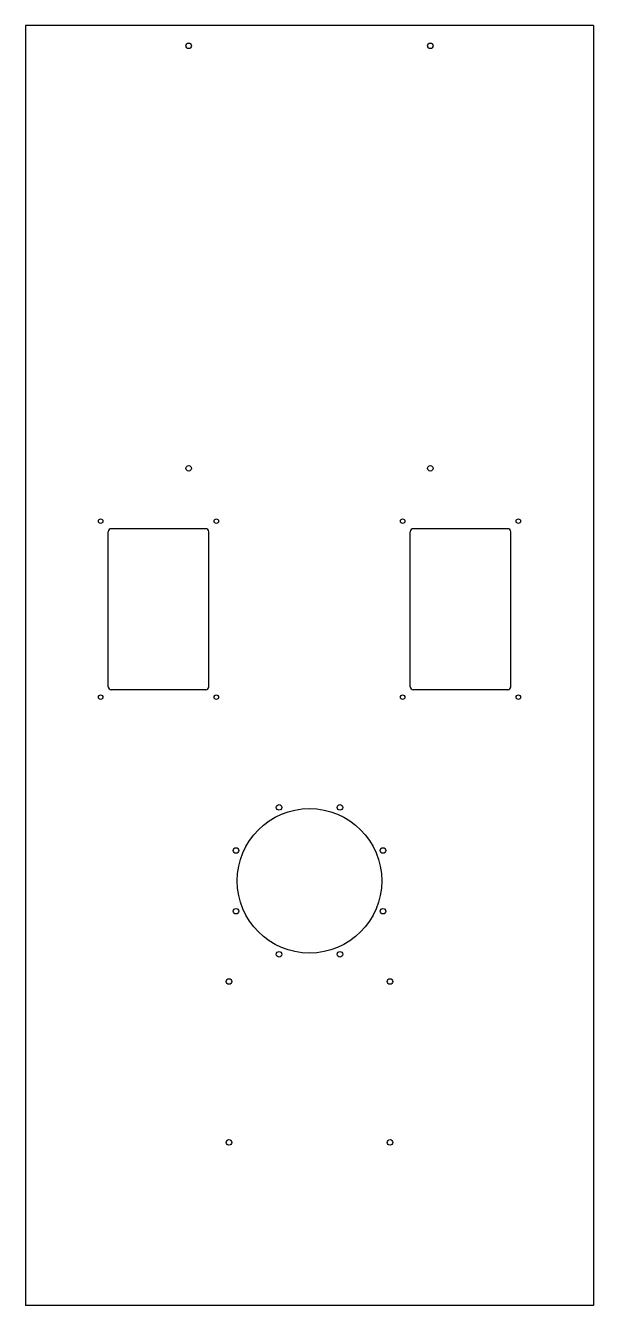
# Model space of a CAD drawing. Header units: millimetres. Extents: x 18 to 582, y 18 to 1290.
import ezdxf

# ---------------------------------------------------------------- set-up
doc = ezdxf.new("R2010")
doc.units = ezdxf.units.MM

msp = doc.modelspace()

# ---------------------------------------------------------------- linework, layer by layer
at = {"layer": 'DRILL_THROUGH'}
for centre, radius in [((180, 1270), 2.75), ((420, 1270), 2.75), ((180, 850), 2.75), ((420, 850), 2.75), ((92.5, 797.5), 2.25), ((207.5, 797.5), 2.25), ((392.5, 797.5), 2.25), ((507.5, 797.5), 2.25), ((92.5, 622.5), 2.25), ((207.5, 622.5), 2.25), ((392.5, 622.5), 2.25), ((507.5, 622.5), 2.25), ((269.8, 513), 2.75), ((330.2, 513), 2.75), ((227, 470.2), 2.75), ((373, 470.2), 2.75), ((227, 409.8), 2.75), ((373, 409.8), 2.75), ((269.8, 367), 2.75), ((330.2, 367), 2.75), ((220, 340), 2.75), ((380, 340), 2.75), ((220, 180), 2.75), ((380, 180), 2.75)]:
    msp.add_circle(centre, radius, dxfattribs=at)
at = {"layer": 'FLOOR_THROUGH'}
for p, q in [((18, 1290.1), (18, 18)), ((582, 1290.1), (18, 1290.1)), ((582, 1290.1), (582, 18)), ((197, 790), (103, 790)), ((497, 790), (403, 790)), ((100, 633), (100, 787)), ((200, 633), (200, 787)), ((400, 633), (400, 787)), ((500, 633), (500, 787)), ((197, 630), (103, 630)), ((497, 630), (403, 630)), ((582, 18), (18, 18))]:
    msp.add_line(p, q, dxfattribs=at)
msp.add_circle((300, 440), 71.8, dxfattribs=at)
for centre, start, end in [((103, 787), 90, 180), ((197, 787), 0, 90), ((403, 787), 90, 180), ((497, 787), 0, 90), ((103, 633), 180, 270), ((197, 633), 270, 0), ((403, 633), 180, 270), ((497, 633), 270, 0)]:
    msp.add_arc(centre, 3, start, end, dxfattribs=at)

doc.saveas('drawing.dxf')
